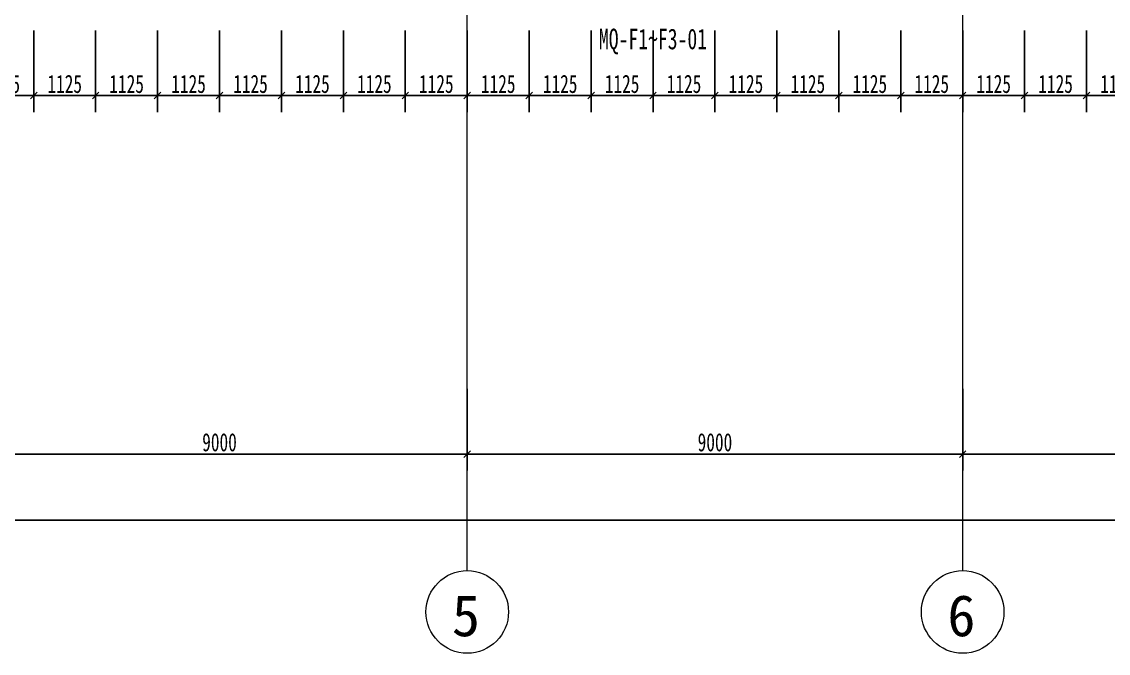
# Model space of a CAD drawing. Header units: millimetres. Extents: x 124696 to 347024, y 412631 to 564609.
# Drawn here: x 164079 to 183817, y 448142 to 459608 of the extents above; entities that cross this region are included whole.
import ezdxf

# ---------------------------------------------------------------- set-up
doc = ezdxf.new("R2010")
doc.units = ezdxf.units.MM
doc.header["$LTSCALE"] = 1500
doc.header["$MEASUREMENT"] = 0
doc.linetypes.add('二层平面图$0$轴网线_12_3_3_3 mm', pattern=[21, 12, -3, 3, -3])
doc.layers.add('0-建筑底图', color=7, linetype='Continuous')
for name, color, linetype, lineweight in [('二层平面图$0$A-ANNO-AXIS-TEXT', 7, 'Continuous', 15), ('二层平面图$0$ANNO-DIMS', 3, 'Continuous', 15), ('二层平面图$0$ANNO-DOTE-1', 10, '二层平面图$0$轴网线_12_3_3_3 mm', 15), ('二层平面图$0$WALL-IDEN', 233, 'Continuous', 15)]:
    doc.layers.add(name, color=color, linetype=linetype, lineweight=lineweight)
doc.styles.add('二层平面图$0$黑体', font='simhei.ttf', dxfattribs={"width": 0.7, "height": 375})
doc.styles.add('二层平面图$0$黑体_3', font='simhei.ttf', dxfattribs={"height": 750})
doc.styles.add('二层平面图$0$黑体_5', font='simhei.ttf', dxfattribs={"width": 0.7, "height": 330})
doc.dimstyles.new('二层平面图$0$直线_2_2mm_黑体_引线_文字在上', dxfattribs={"dimscale": 304.8, "dimtxt": 412.811453, "dimasz": 0.393701, "dimexe": 0.984252, "dimexo": 0.0625, "dimgap": 0.147638, "dimtad": 1, "dimdec": 0, "dimzin": 0, "dimdsep": 46, "dimtxsty": '二层平面图$0$黑体_5', "dimblk1": '二层平面图$0$_Oblique', "dimblk2": '二层平面图$0$_Oblique', "dimsah": 1, "dimcen": 0.09, "dimazin": 0, "dimtfac": 1, "dimtdec": 4, "dimtix": 1, "dimtmove": 0, "dimatfit": 3, "dimfxl": 3.937008, "dimfxlon": 1, "dimtvp": 1, "dimtolj": 1, "dimtzin": 0, "dimarcsym": 2})

# ---------------------------------------------------------------- blocks, each defined once
blk = doc.blocks.new('二层平面图$0$轴网 - 10mm圆_主轴号-315064-104-2F')
at = {"layer": '二层平面图$0$A-ANNO-AXIS-TEXT'}
blk.add_circle((0, 0), 5, dxfattribs=at)
blk = doc.blocks.new('二层平面图$0$_Oblique')
at = {"color": 0, "linetype": 'ByBlock', "lineweight": -2}
blk.add_line((-0.5, -0.5), (0.5, 0.5), dxfattribs=at)
blk = doc.blocks.new('*D2280')
at = {"layer": '二层平面图$0$ANNO-DIMS', "color": 0, "lineweight": -2, "transparency": 16777216}
for p, q in [((18000, -3412), (18000, -4893)), ((27000, -3412), (27000, -4893)), ((18000, -4593), (27000, -4593))]:
    blk.add_line(p, q, dxfattribs=at)
at = {"layer": '二层平面图$0$ANNO-DIMS', "color": 0, "lineweight": -2, "transparency": 16777216, "xscale": 120, "yscale": 120, "zscale": 120, "rotation": 180}
blk.add_blockref('二层平面图$0$_Oblique', (18000, -4593), dxfattribs=at)
at = {"layer": '二层平面图$0$ANNO-DIMS', "color": 0, "lineweight": -2, "transparency": 16777216, "xscale": 120, "yscale": 120, "zscale": 120}
blk.add_blockref('二层平面图$0$_Oblique', (27000, -4593), dxfattribs=at)
at = {"layer": '二层平面图$0$ANNO-DIMS', "color": 0, "transparency": 16777216, "insert": (22500, -4381), "char_height": 330, "width": 806.42, "attachment_point": 5, "style": '二层平面图$0$黑体_5'}
blk.add_mtext('\\A1;9000', dxfattribs=at)
blk = doc.blocks.new('*D2281')
at = {"layer": '二层平面图$0$ANNO-DIMS', "color": 0, "lineweight": -2, "transparency": 16777216}
for p, q in [((27000, -3412), (27000, -4893)), ((36000, -3412), (36000, -4893)), ((27000, -4593), (36000, -4593))]:
    blk.add_line(p, q, dxfattribs=at)
at = {"layer": '二层平面图$0$ANNO-DIMS', "color": 0, "lineweight": -2, "transparency": 16777216, "xscale": 120, "yscale": 120, "zscale": 120, "rotation": 180}
blk.add_blockref('二层平面图$0$_Oblique', (27000, -4593), dxfattribs=at)
at = {"layer": '二层平面图$0$ANNO-DIMS', "color": 0, "lineweight": -2, "transparency": 16777216, "xscale": 120, "yscale": 120, "zscale": 120}
blk.add_blockref('二层平面图$0$_Oblique', (36000, -4593), dxfattribs=at)
at = {"layer": '二层平面图$0$ANNO-DIMS', "color": 0, "transparency": 16777216, "insert": (31500, -4381), "char_height": 330, "width": 806.42, "attachment_point": 5, "style": '二层平面图$0$黑体_5'}
blk.add_mtext('\\A1;9000', dxfattribs=at)
blk = doc.blocks.new('*D2282')
at = {"layer": '二层平面图$0$ANNO-DIMS', "color": 0, "lineweight": -2, "transparency": 16777216}
for p, q in [((36000, -3412), (36000, -4893)), ((45000, -3412), (45000, -4893)), ((36000, -4593), (45000, -4593))]:
    blk.add_line(p, q, dxfattribs=at)
at = {"layer": '二层平面图$0$ANNO-DIMS', "color": 0, "lineweight": -2, "transparency": 16777216, "xscale": 120, "yscale": 120, "zscale": 120, "rotation": 180}
blk.add_blockref('二层平面图$0$_Oblique', (36000, -4593), dxfattribs=at)
at = {"layer": '二层平面图$0$ANNO-DIMS', "color": 0, "lineweight": -2, "transparency": 16777216, "xscale": 120, "yscale": 120, "zscale": 120}
blk.add_blockref('二层平面图$0$_Oblique', (45000, -4593), dxfattribs=at)
at = {"layer": '二层平面图$0$ANNO-DIMS', "color": 0, "transparency": 16777216, "insert": (40500, -4381), "char_height": 330, "width": 806.42, "attachment_point": 5, "style": '二层平面图$0$黑体_5'}
blk.add_mtext('\\A1;9000', dxfattribs=at)
blk = doc.blocks.new('*D2303')
at = {"layer": '二层平面图$0$ANNO-DIMS', "color": 0, "lineweight": -2, "transparency": 16777216}
for p, q in [((-6000, -4612), (-6000, -6093)), ((155700, -4612), (155700, -6093)), ((-6000, -5793), (155700, -5793))]:
    blk.add_line(p, q, dxfattribs=at)
at = {"layer": '二层平面图$0$ANNO-DIMS', "color": 0, "lineweight": -2, "transparency": 16777216, "xscale": 120, "yscale": 120, "zscale": 120, "rotation": 180}
blk.add_blockref('二层平面图$0$_Oblique', (-6000, -5793), dxfattribs=at)
at = {"layer": '二层平面图$0$ANNO-DIMS', "color": 0, "lineweight": -2, "transparency": 16777216, "xscale": 120, "yscale": 120, "zscale": 120}
blk.add_blockref('二层平面图$0$_Oblique', (155700, -5793), dxfattribs=at)
at = {"layer": '二层平面图$0$ANNO-DIMS', "color": 0, "transparency": 16777216, "insert": (74850, -5581), "char_height": 330, "width": 1209.63, "attachment_point": 5, "style": '二层平面图$0$黑体_5'}
blk.add_mtext('\\A1;161700', dxfattribs=at)
blk = doc.blocks.new('*D2395')
at = {"layer": '二层平面图$0$ANNO-DIMS', "color": 0, "lineweight": -2, "transparency": 16777216}
for p, q in [((18000, 3097), (18000, 1616)), ((19125, 3097), (19125, 1616)), ((18000, 1916), (19125, 1916))]:
    blk.add_line(p, q, dxfattribs=at)
at = {"layer": '二层平面图$0$ANNO-DIMS', "color": 0, "lineweight": -2, "transparency": 16777216, "xscale": 120, "yscale": 120, "zscale": 120, "rotation": 180}
blk.add_blockref('二层平面图$0$_Oblique', (18000, 1916), dxfattribs=at)
at = {"layer": '二层平面图$0$ANNO-DIMS', "color": 0, "lineweight": -2, "transparency": 16777216, "xscale": 120, "yscale": 120, "zscale": 120}
blk.add_blockref('二层平面图$0$_Oblique', (19125, 1916), dxfattribs=at)
at = {"layer": '二层平面图$0$ANNO-DIMS', "color": 0, "transparency": 16777216, "insert": (18563, 2126), "char_height": 330, "width": 806.42, "attachment_point": 5, "style": '二层平面图$0$黑体_5'}
blk.add_mtext('\\A1;1125', dxfattribs=at)
blk = doc.blocks.new('*D2339')
at = {"layer": '二层平面图$0$ANNO-DIMS', "color": 0, "lineweight": -2, "transparency": 16777216}
for p, q in [((19125, 3097), (19125, 1616)), ((20250, 3097), (20250, 1616)), ((19125, 1916), (20250, 1916))]:
    blk.add_line(p, q, dxfattribs=at)
at = {"layer": '二层平面图$0$ANNO-DIMS', "color": 0, "lineweight": -2, "transparency": 16777216, "xscale": 120, "yscale": 120, "zscale": 120, "rotation": 180}
blk.add_blockref('二层平面图$0$_Oblique', (19125, 1916), dxfattribs=at)
at = {"layer": '二层平面图$0$ANNO-DIMS', "color": 0, "lineweight": -2, "transparency": 16777216, "xscale": 120, "yscale": 120, "zscale": 120}
blk.add_blockref('二层平面图$0$_Oblique', (20250, 1916), dxfattribs=at)
at = {"layer": '二层平面图$0$ANNO-DIMS', "color": 0, "transparency": 16777216, "insert": (19688, 2126), "char_height": 330, "width": 806.42, "attachment_point": 5, "style": '二层平面图$0$黑体_5'}
blk.add_mtext('\\A1;1125', dxfattribs=at)
blk = doc.blocks.new('*D2340')
at = {"layer": '二层平面图$0$ANNO-DIMS', "color": 0, "lineweight": -2, "transparency": 16777216}
for p, q in [((20250, 3097), (20250, 1616)), ((21375, 3097), (21375, 1616)), ((20250, 1916), (21375, 1916))]:
    blk.add_line(p, q, dxfattribs=at)
at = {"layer": '二层平面图$0$ANNO-DIMS', "color": 0, "lineweight": -2, "transparency": 16777216, "xscale": 120, "yscale": 120, "zscale": 120, "rotation": 180}
blk.add_blockref('二层平面图$0$_Oblique', (20250, 1916), dxfattribs=at)
at = {"layer": '二层平面图$0$ANNO-DIMS', "color": 0, "lineweight": -2, "transparency": 16777216, "xscale": 120, "yscale": 120, "zscale": 120}
blk.add_blockref('二层平面图$0$_Oblique', (21375, 1916), dxfattribs=at)
at = {"layer": '二层平面图$0$ANNO-DIMS', "color": 0, "transparency": 16777216, "insert": (20813, 2126), "char_height": 330, "width": 806.42, "attachment_point": 5, "style": '二层平面图$0$黑体_5'}
blk.add_mtext('\\A1;1125', dxfattribs=at)
blk = doc.blocks.new('*D2341')
at = {"layer": '二层平面图$0$ANNO-DIMS', "color": 0, "lineweight": -2, "transparency": 16777216}
for p, q in [((21375, 3097), (21375, 1616)), ((22500, 3097), (22500, 1616)), ((21375, 1916), (22500, 1916))]:
    blk.add_line(p, q, dxfattribs=at)
at = {"layer": '二层平面图$0$ANNO-DIMS', "color": 0, "lineweight": -2, "transparency": 16777216, "xscale": 120, "yscale": 120, "zscale": 120, "rotation": 180}
blk.add_blockref('二层平面图$0$_Oblique', (21375, 1916), dxfattribs=at)
at = {"layer": '二层平面图$0$ANNO-DIMS', "color": 0, "lineweight": -2, "transparency": 16777216, "xscale": 120, "yscale": 120, "zscale": 120}
blk.add_blockref('二层平面图$0$_Oblique', (22500, 1916), dxfattribs=at)
at = {"layer": '二层平面图$0$ANNO-DIMS', "color": 0, "transparency": 16777216, "insert": (21938, 2126), "char_height": 330, "width": 806.42, "attachment_point": 5, "style": '二层平面图$0$黑体_5'}
blk.add_mtext('\\A1;1125', dxfattribs=at)
blk = doc.blocks.new('*D2342')
at = {"layer": '二层平面图$0$ANNO-DIMS', "color": 0, "lineweight": -2, "transparency": 16777216}
for p, q in [((22500, 3097), (22500, 1616)), ((23625, 3097), (23625, 1616)), ((22500, 1916), (23625, 1916))]:
    blk.add_line(p, q, dxfattribs=at)
at = {"layer": '二层平面图$0$ANNO-DIMS', "color": 0, "lineweight": -2, "transparency": 16777216, "xscale": 120, "yscale": 120, "zscale": 120, "rotation": 180}
blk.add_blockref('二层平面图$0$_Oblique', (22500, 1916), dxfattribs=at)
at = {"layer": '二层平面图$0$ANNO-DIMS', "color": 0, "lineweight": -2, "transparency": 16777216, "xscale": 120, "yscale": 120, "zscale": 120}
blk.add_blockref('二层平面图$0$_Oblique', (23625, 1916), dxfattribs=at)
at = {"layer": '二层平面图$0$ANNO-DIMS', "color": 0, "transparency": 16777216, "insert": (23063, 2126), "char_height": 330, "width": 806.42, "attachment_point": 5, "style": '二层平面图$0$黑体_5'}
blk.add_mtext('\\A1;1125', dxfattribs=at)
blk = doc.blocks.new('*D2343')
at = {"layer": '二层平面图$0$ANNO-DIMS', "color": 0, "lineweight": -2, "transparency": 16777216}
for p, q in [((23625, 3097), (23625, 1616)), ((24750, 3097), (24750, 1616)), ((23625, 1916), (24750, 1916))]:
    blk.add_line(p, q, dxfattribs=at)
at = {"layer": '二层平面图$0$ANNO-DIMS', "color": 0, "lineweight": -2, "transparency": 16777216, "xscale": 120, "yscale": 120, "zscale": 120, "rotation": 180}
blk.add_blockref('二层平面图$0$_Oblique', (23625, 1916), dxfattribs=at)
at = {"layer": '二层平面图$0$ANNO-DIMS', "color": 0, "lineweight": -2, "transparency": 16777216, "xscale": 120, "yscale": 120, "zscale": 120}
blk.add_blockref('二层平面图$0$_Oblique', (24750, 1916), dxfattribs=at)
at = {"layer": '二层平面图$0$ANNO-DIMS', "color": 0, "transparency": 16777216, "insert": (24188, 2126), "char_height": 330, "width": 806.42, "attachment_point": 5, "style": '二层平面图$0$黑体_5'}
blk.add_mtext('\\A1;1125', dxfattribs=at)
blk = doc.blocks.new('*D2344')
at = {"layer": '二层平面图$0$ANNO-DIMS', "color": 0, "lineweight": -2, "transparency": 16777216}
for p, q in [((24750, 3097), (24750, 1616)), ((25875, 3097), (25875, 1616)), ((24750, 1916), (25875, 1916))]:
    blk.add_line(p, q, dxfattribs=at)
at = {"layer": '二层平面图$0$ANNO-DIMS', "color": 0, "lineweight": -2, "transparency": 16777216, "xscale": 120, "yscale": 120, "zscale": 120, "rotation": 180}
blk.add_blockref('二层平面图$0$_Oblique', (24750, 1916), dxfattribs=at)
at = {"layer": '二层平面图$0$ANNO-DIMS', "color": 0, "lineweight": -2, "transparency": 16777216, "xscale": 120, "yscale": 120, "zscale": 120}
blk.add_blockref('二层平面图$0$_Oblique', (25875, 1916), dxfattribs=at)
at = {"layer": '二层平面图$0$ANNO-DIMS', "color": 0, "transparency": 16777216, "insert": (25313, 2126), "char_height": 330, "width": 806.42, "attachment_point": 5, "style": '二层平面图$0$黑体_5'}
blk.add_mtext('\\A1;1125', dxfattribs=at)
blk = doc.blocks.new('*D2345')
at = {"layer": '二层平面图$0$ANNO-DIMS', "color": 0, "lineweight": -2, "transparency": 16777216}
for p, q in [((25875, 3097), (25875, 1616)), ((27000, 3097), (27000, 1616)), ((25875, 1916), (27000, 1916))]:
    blk.add_line(p, q, dxfattribs=at)
at = {"layer": '二层平面图$0$ANNO-DIMS', "color": 0, "lineweight": -2, "transparency": 16777216, "xscale": 120, "yscale": 120, "zscale": 120, "rotation": 180}
blk.add_blockref('二层平面图$0$_Oblique', (25875, 1916), dxfattribs=at)
at = {"layer": '二层平面图$0$ANNO-DIMS', "color": 0, "lineweight": -2, "transparency": 16777216, "xscale": 120, "yscale": 120, "zscale": 120}
blk.add_blockref('二层平面图$0$_Oblique', (27000, 1916), dxfattribs=at)
at = {"layer": '二层平面图$0$ANNO-DIMS', "color": 0, "transparency": 16777216, "insert": (26438, 2126), "char_height": 330, "width": 806.42, "attachment_point": 5, "style": '二层平面图$0$黑体_5'}
blk.add_mtext('\\A1;1125', dxfattribs=at)
blk = doc.blocks.new('*D2346')
at = {"layer": '二层平面图$0$ANNO-DIMS', "color": 0, "lineweight": -2, "transparency": 16777216}
for p, q in [((27000, 3097), (27000, 1616)), ((28125, 3097), (28125, 1616)), ((27000, 1916), (28125, 1916))]:
    blk.add_line(p, q, dxfattribs=at)
at = {"layer": '二层平面图$0$ANNO-DIMS', "color": 0, "lineweight": -2, "transparency": 16777216, "xscale": 120, "yscale": 120, "zscale": 120, "rotation": 180}
blk.add_blockref('二层平面图$0$_Oblique', (27000, 1916), dxfattribs=at)
at = {"layer": '二层平面图$0$ANNO-DIMS', "color": 0, "lineweight": -2, "transparency": 16777216, "xscale": 120, "yscale": 120, "zscale": 120}
blk.add_blockref('二层平面图$0$_Oblique', (28125, 1916), dxfattribs=at)
at = {"layer": '二层平面图$0$ANNO-DIMS', "color": 0, "transparency": 16777216, "insert": (27563, 2126), "char_height": 330, "width": 806.42, "attachment_point": 5, "style": '二层平面图$0$黑体_5'}
blk.add_mtext('\\A1;1125', dxfattribs=at)
blk = doc.blocks.new('*D2347')
at = {"layer": '二层平面图$0$ANNO-DIMS', "color": 0, "lineweight": -2, "transparency": 16777216}
for p, q in [((28125, 3097), (28125, 1616)), ((29250, 3097), (29250, 1616)), ((28125, 1916), (29250, 1916))]:
    blk.add_line(p, q, dxfattribs=at)
at = {"layer": '二层平面图$0$ANNO-DIMS', "color": 0, "lineweight": -2, "transparency": 16777216, "xscale": 120, "yscale": 120, "zscale": 120, "rotation": 180}
blk.add_blockref('二层平面图$0$_Oblique', (28125, 1916), dxfattribs=at)
at = {"layer": '二层平面图$0$ANNO-DIMS', "color": 0, "lineweight": -2, "transparency": 16777216, "xscale": 120, "yscale": 120, "zscale": 120}
blk.add_blockref('二层平面图$0$_Oblique', (29250, 1916), dxfattribs=at)
at = {"layer": '二层平面图$0$ANNO-DIMS', "color": 0, "transparency": 16777216, "insert": (28688, 2126), "char_height": 330, "width": 806.42, "attachment_point": 5, "style": '二层平面图$0$黑体_5'}
blk.add_mtext('\\A1;1125', dxfattribs=at)
blk = doc.blocks.new('*D2331')
at = {"layer": '二层平面图$0$ANNO-DIMS', "color": 0, "lineweight": -2, "transparency": 16777216}
for p, q in [((29250, 3097), (29250, 1616)), ((30375, 3097), (30375, 1616)), ((29250, 1916), (30375, 1916))]:
    blk.add_line(p, q, dxfattribs=at)
at = {"layer": '二层平面图$0$ANNO-DIMS', "color": 0, "lineweight": -2, "transparency": 16777216, "xscale": 120, "yscale": 120, "zscale": 120, "rotation": 180}
blk.add_blockref('二层平面图$0$_Oblique', (29250, 1916), dxfattribs=at)
at = {"layer": '二层平面图$0$ANNO-DIMS', "color": 0, "lineweight": -2, "transparency": 16777216, "xscale": 120, "yscale": 120, "zscale": 120}
blk.add_blockref('二层平面图$0$_Oblique', (30375, 1916), dxfattribs=at)
at = {"layer": '二层平面图$0$ANNO-DIMS', "color": 0, "transparency": 16777216, "insert": (29813, 2126), "char_height": 330, "width": 806.42, "attachment_point": 5, "style": '二层平面图$0$黑体_5'}
blk.add_mtext('\\A1;1125', dxfattribs=at)
blk = doc.blocks.new('*D2332')
at = {"layer": '二层平面图$0$ANNO-DIMS', "color": 0, "lineweight": -2, "transparency": 16777216}
for p, q in [((30375, 3097), (30375, 1616)), ((31500, 3097), (31500, 1616)), ((30375, 1916), (31500, 1916))]:
    blk.add_line(p, q, dxfattribs=at)
at = {"layer": '二层平面图$0$ANNO-DIMS', "color": 0, "lineweight": -2, "transparency": 16777216, "xscale": 120, "yscale": 120, "zscale": 120, "rotation": 180}
blk.add_blockref('二层平面图$0$_Oblique', (30375, 1916), dxfattribs=at)
at = {"layer": '二层平面图$0$ANNO-DIMS', "color": 0, "lineweight": -2, "transparency": 16777216, "xscale": 120, "yscale": 120, "zscale": 120}
blk.add_blockref('二层平面图$0$_Oblique', (31500, 1916), dxfattribs=at)
at = {"layer": '二层平面图$0$ANNO-DIMS', "color": 0, "transparency": 16777216, "insert": (30938, 2126), "char_height": 330, "width": 806.42, "attachment_point": 5, "style": '二层平面图$0$黑体_5'}
blk.add_mtext('\\A1;1125', dxfattribs=at)
blk = doc.blocks.new('*D2333')
at = {"layer": '二层平面图$0$ANNO-DIMS', "color": 0, "lineweight": -2, "transparency": 16777216}
for p, q in [((31500, 3097), (31500, 1616)), ((32625, 3097), (32625, 1616)), ((31500, 1916), (32625, 1916))]:
    blk.add_line(p, q, dxfattribs=at)
at = {"layer": '二层平面图$0$ANNO-DIMS', "color": 0, "lineweight": -2, "transparency": 16777216, "xscale": 120, "yscale": 120, "zscale": 120, "rotation": 180}
blk.add_blockref('二层平面图$0$_Oblique', (31500, 1916), dxfattribs=at)
at = {"layer": '二层平面图$0$ANNO-DIMS', "color": 0, "lineweight": -2, "transparency": 16777216, "xscale": 120, "yscale": 120, "zscale": 120}
blk.add_blockref('二层平面图$0$_Oblique', (32625, 1916), dxfattribs=at)
at = {"layer": '二层平面图$0$ANNO-DIMS', "color": 0, "transparency": 16777216, "insert": (32063, 2126), "char_height": 330, "width": 806.42, "attachment_point": 5, "style": '二层平面图$0$黑体_5'}
blk.add_mtext('\\A1;1125', dxfattribs=at)
blk = doc.blocks.new('*D2334')
at = {"layer": '二层平面图$0$ANNO-DIMS', "color": 0, "lineweight": -2, "transparency": 16777216}
for p, q in [((32625, 3097), (32625, 1616)), ((33750, 3097), (33750, 1616)), ((32625, 1916), (33750, 1916))]:
    blk.add_line(p, q, dxfattribs=at)
at = {"layer": '二层平面图$0$ANNO-DIMS', "color": 0, "lineweight": -2, "transparency": 16777216, "xscale": 120, "yscale": 120, "zscale": 120, "rotation": 180}
blk.add_blockref('二层平面图$0$_Oblique', (32625, 1916), dxfattribs=at)
at = {"layer": '二层平面图$0$ANNO-DIMS', "color": 0, "lineweight": -2, "transparency": 16777216, "xscale": 120, "yscale": 120, "zscale": 120}
blk.add_blockref('二层平面图$0$_Oblique', (33750, 1916), dxfattribs=at)
at = {"layer": '二层平面图$0$ANNO-DIMS', "color": 0, "transparency": 16777216, "insert": (33188, 2126), "char_height": 330, "width": 806.42, "attachment_point": 5, "style": '二层平面图$0$黑体_5'}
blk.add_mtext('\\A1;1125', dxfattribs=at)
blk = doc.blocks.new('*D2335')
at = {"layer": '二层平面图$0$ANNO-DIMS', "color": 0, "lineweight": -2, "transparency": 16777216}
for p, q in [((33750, 3097), (33750, 1616)), ((34875, 3097), (34875, 1616)), ((33750, 1916), (34875, 1916))]:
    blk.add_line(p, q, dxfattribs=at)
at = {"layer": '二层平面图$0$ANNO-DIMS', "color": 0, "lineweight": -2, "transparency": 16777216, "xscale": 120, "yscale": 120, "zscale": 120, "rotation": 180}
blk.add_blockref('二层平面图$0$_Oblique', (33750, 1916), dxfattribs=at)
at = {"layer": '二层平面图$0$ANNO-DIMS', "color": 0, "lineweight": -2, "transparency": 16777216, "xscale": 120, "yscale": 120, "zscale": 120}
blk.add_blockref('二层平面图$0$_Oblique', (34875, 1916), dxfattribs=at)
at = {"layer": '二层平面图$0$ANNO-DIMS', "color": 0, "transparency": 16777216, "insert": (34313, 2126), "char_height": 330, "width": 806.42, "attachment_point": 5, "style": '二层平面图$0$黑体_5'}
blk.add_mtext('\\A1;1125', dxfattribs=at)
blk = doc.blocks.new('*D2336')
at = {"layer": '二层平面图$0$ANNO-DIMS', "color": 0, "lineweight": -2, "transparency": 16777216}
for p, q in [((34875, 3097), (34875, 1616)), ((36000, 3097), (36000, 1616)), ((34875, 1916), (36000, 1916))]:
    blk.add_line(p, q, dxfattribs=at)
at = {"layer": '二层平面图$0$ANNO-DIMS', "color": 0, "lineweight": -2, "transparency": 16777216, "xscale": 120, "yscale": 120, "zscale": 120, "rotation": 180}
blk.add_blockref('二层平面图$0$_Oblique', (34875, 1916), dxfattribs=at)
at = {"layer": '二层平面图$0$ANNO-DIMS', "color": 0, "lineweight": -2, "transparency": 16777216, "xscale": 120, "yscale": 120, "zscale": 120}
blk.add_blockref('二层平面图$0$_Oblique', (36000, 1916), dxfattribs=at)
at = {"layer": '二层平面图$0$ANNO-DIMS', "color": 0, "transparency": 16777216, "insert": (35438, 2126), "char_height": 330, "width": 806.42, "attachment_point": 5, "style": '二层平面图$0$黑体_5'}
blk.add_mtext('\\A1;1125', dxfattribs=at)
blk = doc.blocks.new('*D2337')
at = {"layer": '二层平面图$0$ANNO-DIMS', "color": 0, "lineweight": -2, "transparency": 16777216}
for p, q in [((36000, 3097), (36000, 1616)), ((37125, 3097), (37125, 1616)), ((36000, 1916), (37125, 1916))]:
    blk.add_line(p, q, dxfattribs=at)
at = {"layer": '二层平面图$0$ANNO-DIMS', "color": 0, "lineweight": -2, "transparency": 16777216, "xscale": 120, "yscale": 120, "zscale": 120, "rotation": 180}
blk.add_blockref('二层平面图$0$_Oblique', (36000, 1916), dxfattribs=at)
at = {"layer": '二层平面图$0$ANNO-DIMS', "color": 0, "lineweight": -2, "transparency": 16777216, "xscale": 120, "yscale": 120, "zscale": 120}
blk.add_blockref('二层平面图$0$_Oblique', (37125, 1916), dxfattribs=at)
at = {"layer": '二层平面图$0$ANNO-DIMS', "color": 0, "transparency": 16777216, "insert": (36563, 2126), "char_height": 330, "width": 806.42, "attachment_point": 5, "style": '二层平面图$0$黑体_5'}
blk.add_mtext('\\A1;1125', dxfattribs=at)
blk = doc.blocks.new('*D2338')
at = {"layer": '二层平面图$0$ANNO-DIMS', "color": 0, "lineweight": -2, "transparency": 16777216}
for p, q in [((37125, 3097), (37125, 1616)), ((38250, 3097), (38250, 1616)), ((37125, 1916), (38250, 1916))]:
    blk.add_line(p, q, dxfattribs=at)
at = {"layer": '二层平面图$0$ANNO-DIMS', "color": 0, "lineweight": -2, "transparency": 16777216, "xscale": 120, "yscale": 120, "zscale": 120, "rotation": 180}
blk.add_blockref('二层平面图$0$_Oblique', (37125, 1916), dxfattribs=at)
at = {"layer": '二层平面图$0$ANNO-DIMS', "color": 0, "lineweight": -2, "transparency": 16777216, "xscale": 120, "yscale": 120, "zscale": 120}
blk.add_blockref('二层平面图$0$_Oblique', (38250, 1916), dxfattribs=at)
at = {"layer": '二层平面图$0$ANNO-DIMS', "color": 0, "transparency": 16777216, "insert": (37688, 2126), "char_height": 330, "width": 806.42, "attachment_point": 5, "style": '二层平面图$0$黑体_5'}
blk.add_mtext('\\A1;1125', dxfattribs=at)
blk = doc.blocks.new('*D2414')
at = {"layer": '二层平面图$0$ANNO-DIMS', "color": 0, "lineweight": -2, "transparency": 16777216}
for p, q in [((38250, 3097), (38250, 1616)), ((39375, 3097), (39375, 1616)), ((38250, 1916), (39375, 1916))]:
    blk.add_line(p, q, dxfattribs=at)
at = {"layer": '二层平面图$0$ANNO-DIMS', "color": 0, "lineweight": -2, "transparency": 16777216, "xscale": 120, "yscale": 120, "zscale": 120, "rotation": 180}
blk.add_blockref('二层平面图$0$_Oblique', (38250, 1916), dxfattribs=at)
at = {"layer": '二层平面图$0$ANNO-DIMS', "color": 0, "lineweight": -2, "transparency": 16777216, "xscale": 120, "yscale": 120, "zscale": 120}
blk.add_blockref('二层平面图$0$_Oblique', (39375, 1916), dxfattribs=at)
at = {"layer": '二层平面图$0$ANNO-DIMS', "color": 0, "transparency": 16777216, "insert": (38813, 2126), "char_height": 330, "width": 806.42, "attachment_point": 5, "style": '二层平面图$0$黑体_5'}
blk.add_mtext('\\A1;1125', dxfattribs=at)
blk = doc.blocks.new('二层平面图')
at = {"layer": '二层平面图$0$ANNO-DOTE-1', "color": 8}
for p, q in [((27000, -6710.3), (27000, 106757.2)), ((36000, -6710.3), (36000, 106757.2))]:
    blk.add_line(p, q, dxfattribs=at)
at = {"layer": '二层平面图$0$A-ANNO-AXIS-TEXT', "color": 8, "xscale": 149.9999999999999, "yscale": 149.9999999999999, "zscale": 149.9999999999999}
for p in [(27000, -7460.3), (36000, -7460.3)]:
    blk.add_blockref('二层平面图$0$轴网 - 10mm圆_主轴号-315064-104-2F', p, dxfattribs=at)
at = {"layer": '二层平面图$0$A-ANNO-AXIS-TEXT', "color": 8, "char_height": 750, "width": 661.392, "attachment_point": 1, "style": '二层平面图$0$黑体_3'}
for s, insert in [('\\f黑体|b0|i0|c134|p49|;5', (26722, -7151)), ('\\f黑体|b0|i0|c134|p49|;6', (35722, -7151))]:
    blk.add_mtext(s, dxfattribs=dict(at, insert=insert))
at = {"layer": '二层平面图$0$WALL-IDEN', "color": 8, "insert": (29392.2, 3131.4), "char_height": 375, "width": 2592.657, "attachment_point": 1, "style": '二层平面图$0$黑体'}
blk.add_mtext('MQ-F1~F3-01', dxfattribs=at)
at = {"layer": '二层平面图$0$ANNO-DIMS', "color": 8}
for base, p1, p2, override, picture, middle in [((19125, 1915.6), (18000, 3115.6), (19125, 3115.6), {"dimpost": '<>', "dimfxl": 1125}, '*D2395', (18562.5, 2125.6)), ((20250, 1915.6), (19125, 3115.6), (20250, 3115.6), {"dimpost": '<>', "dimfxl": 1125}, '*D2339', (19687.5, 2125.6)), ((21375, 1915.6), (20250, 3115.6), (21375, 3115.6), {"dimpost": '<>', "dimfxl": 1125}, '*D2340', (20812.5, 2125.6)), ((22500, 1915.6), (21375, 3115.6), (22500, 3115.6), {"dimpost": '<>', "dimfxl": 1125}, '*D2341', (21937.5, 2125.6)), ((23625, 1915.6), (22500, 3115.6), (23625, 3115.6), {"dimpost": '<>', "dimfxl": 1125}, '*D2342', (23062.5, 2125.6)), ((24750, 1915.6), (23625, 3115.6), (24750, 3115.6), {"dimpost": '<>', "dimfxl": 1125}, '*D2343', (24187.5, 2125.6)), ((25875, 1915.6), (24750, 3115.6), (25875, 3115.6), {"dimpost": '<>', "dimfxl": 1125}, '*D2344', (25312.5, 2125.6)), ((27000, 1915.6), (25875, 3115.6), (27000, 3115.6), {"dimpost": '<>', "dimfxl": 1125}, '*D2345', (26437.5, 2125.6)), ((28125, 1915.6), (27000, 3115.6), (28125, 3115.6), {"dimpost": '<>', "dimfxl": 1125}, '*D2346', (27562.5, 2125.6)), ((29250, 1915.6), (28125, 3115.6), (29250, 3115.6), {"dimpost": '<>', "dimfxl": 1125}, '*D2347', (28687.5, 2125.6)), ((30375, 1915.6), (29250, 3115.6), (30375, 3115.6), {"dimpost": '<>', "dimfxl": 1125}, '*D2331', (29812.5, 2125.6)), ((31500, 1915.6), (30375, 3115.6), (31500, 3115.6), {"dimpost": '<>', "dimfxl": 1125}, '*D2332', (30937.5, 2125.6)), ((32625, 1915.6), (31500, 3115.6), (32625, 3115.6), {"dimpost": '<>', "dimfxl": 1125}, '*D2333', (32062.5, 2125.6)), ((33750, 1915.6), (32625, 3115.6), (33750, 3115.6), {"dimpost": '<>', "dimfxl": 1125}, '*D2334', (33187.5, 2125.6)), ((34875, 1915.6), (33750, 3115.6), (34875, 3115.6), {"dimpost": '<>', "dimfxl": 1125}, '*D2335', (34312.5, 2125.6)), ((36000, 1915.6), (34875, 3115.6), (36000, 3115.6), {"dimpost": '<>', "dimfxl": 1125}, '*D2336', (35437.5, 2125.6)), ((37125, 1915.6), (36000, 3115.6), (37125, 3115.6), {"dimpost": '<>', "dimfxl": 1125}, '*D2337', (36562.5, 2125.6)), ((38250, 1915.6), (37125, 3115.6), (38250, 3115.6), {"dimpost": '<>', "dimfxl": 1125}, '*D2338', (37687.5, 2125.6)), ((39375, 1915.6), (38250, 3115.6), (39375, 3115.6), {"dimpost": '<>', "dimfxl": 1125}, '*D2414', (38812.5, 2125.6)), ((27000, -4593), (18000, -3393), (27000, -3393), {"dimpost": '<>', "dimfxl": 9000}, '*D2280', (22500, -4381.1)), ((36000, -4593), (27000, -3393), (36000, -3393), {"dimpost": '<>', "dimfxl": 9000}, '*D2281', (31500, -4381.1)), ((45000, -4593), (36000, -3393), (45000, -3393), {"dimpost": '<>', "dimfxl": 9000}, '*D2282', (40500, -4381.1)), ((155700, -5793), (-6000, -4593), (155700, -4593), {"dimpost": '<>', "dimfxl": 161700}, '*D2303', (74850, -5581.1))]:
    dim = blk.add_linear_dim(base=base, p1=p1, p2=p2, dimstyle='二层平面图$0$直线_2_2mm_黑体_引线_文字在上', override=override, dxfattribs=at)
    dim.commit()
    dim.dimension.update_dxf_attribs({"geometry": picture, "text_midpoint": middle})

msp = doc.modelspace()

# ---------------------------------------------------------------- block references
at = {"layer": '0-建筑底图'}
msp.add_blockref('二层平面图', (145172, 456352), dxfattribs=at)

doc.saveas('drawing.dxf')
